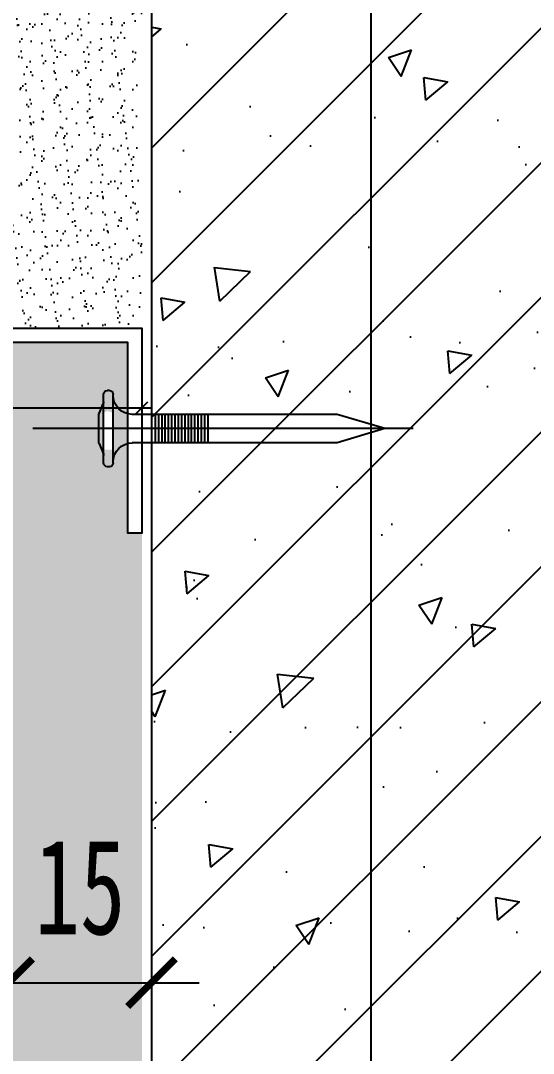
# Model space of a CAD drawing. Header units: millimetres. Extents: x 161920 to 181521, y -136232 to -127655.
# Drawn here: x 163124 to 163177.8, y -132906.3 to -132797.9 of the extents above; entities that cross this region are included whole.
import ezdxf

# ---------------------------------------------------------------- set-up
doc = ezdxf.new("R2010")
doc.units = ezdxf.units.MM
doc.header["$LTSCALE"] = 10
doc.header["$PDMODE"] = 3
for name, color, linetype in [('0BZ', 8, 'Continuous'), ('2TC', 8, 'Continuous'), ('95', 95, 'Continuous'), ('A-土建柱', 6, 'Continuous'), ('MISC13', 7, 'Continuous'), ('尺寸标注', 1, 'Continuous'), ('钢材', 46, 'Continuous')]:
    doc.layers.add(name, color=color, linetype=linetype)
doc.styles.add('DIM', font='SimSun.ttf', dxfattribs={"width": 0.7})
doc.styles.add('kld-T', font='ros1.shx', dxfattribs={"width": 0.75, "bigfont": 'hztxt.shx'})
doc.dimstyles.new('5', dxfattribs={"dimscale": 5, "dimtxt": 2, "dimasz": 1, "dimexe": 1, "dimexo": 1, "dimgap": 1, "dimtad": 1, "dimdec": 0, "dimzin": 0, "dimdsep": 46, "dimtxsty": 'DIM', "dimblk": 'ARCHTICK', "dimcen": 0, "dimclrd": 5, "dimclre": 5, "dimclrt": 35, "dimadec": 0, "dimazin": 0, "dimtfac": 0.5, "dimtdec": 0, "dimtix": 1, "dimtmove": 2, "dimatfit": 2, "dimldrblk": 'A', "dimfxl": 0, "dimtolj": 1, "dimtzin": 0, "dimlwd": -1, "dimlwe": -1, "dimarcsym": 0})
doc.dimstyles.new('kld-t-1', dxfattribs={"dimtxt": 3.2, "dimasz": 1.2, "dimexe": 1, "dimexo": 0.5, "dimgap": 0.5, "dimtad": 1, "dimtoh": 1, "dimdec": 0, "dimzin": 9, "dimdsep": 46, "dimtxsty": 'kld-T', "dimblk": 'OBLIQUE', "dimcen": 2.5, "dimdle": 1, "dimclrd": 256, "dimclre": 256, "dimclrt": 100, "dimadec": 0, "dimazin": 2, "dimtfac": 1, "dimtdec": 0, "dimtix": 1, "dimtmove": 2, "dimatfit": 3, "dimfxl": 0, "dimarcsym": 0})
pattern_1 = [(127.5, (161899.2250903162, -139607.2496466024), (-2.447066186646712, -0.08000156479920194), [0, -1.9304, 0, -2.159, 0, -2.06375]), (97.49999999999996, (161899.2250903162, -139607.2496466024), (-3.584125502841771, 2.247616415690013), [0, -1.0414, 0, -1.7399, 0, -0.66675]), (57.49999999999998, (161899.2250903162, -139608.8117466024), (-0.007185923392728235, 3.95496185120729), [0, -0.6349999999999997, 0, -2.285999999999999, 0, -2.984499999999999]), (47.49999999999996, (161899.2250903162, -139608.8117466024), (-1.114646616286081, 3.817782262361486), [0, -0.3174999999999999, 0, -1.498599999999999, 0, -1.7145])]

# ---------------------------------------------------------------- blocks, each defined once
blk = doc.blocks.new('射钉')
at = {"layer": '95', "linetype": 'ByBlock', "lineweight": 25}
for p, q in [((44750.32140571566, 34477.17257981701), (44750.32140571566, 34477.27257981687)), ((44750.72140571562, 34477.67257981701), (44750.92140571564, 34477.67257981701)), ((44751.32140571566, 34476.49961277843), (44751.32140571566, 34477.27257981687)), ((44751.32140571566, 34470.07257981692), (44751.32862316095, 34476.42396976985)), ((44751.79279639199, 34475.244103126), (44751.35001503926, 34476.35105650779)), ((44721.82140571566, 34473.67257981701), (44726.82140571566, 34475.17257981701)), ((44726.82140571566, 34475.17257981701), (44748.32140571566, 34475.17257981701)), ((44751.82140571566, 34472.24961277843), (44751.82140571566, 34475.09554685559)), ((44721.82140571566, 34473.67257981701), (44726.82140571566, 34472.17257981701)), ((44726.82140571566, 34472.17257981701), (44748.32140571566, 34472.17257981701)), ((44751.79279639199, 34472.10105650779), (44751.35001503926, 34470.994103126)), ((44750.32140571566, 34470.07257981692), (44750.32140571566, 34470.17257981701)), ((44750.72140571562, 34469.67257981701), (44750.92140571564, 34469.67257981701))]:
    blk.add_line(p, q, dxfattribs=at)
at = {"layer": '95', "linetype": 'ByBlock', "lineweight": -2}
for p, q in [((44750.32140571566, 34470.17257981701), (44750.32140571566, 34477.17257981701)), ((44740.39767930657, 34475.17257981701), (44740.39767930657, 34472.17257981701)), ((44740.74278752477, 34475.17257981701), (44740.74278752477, 34472.17257981701)), ((44741.08789574291, 34475.17257981701), (44741.08789574291, 34472.17257981701)), ((44741.43300396105, 34475.17257981701), (44741.43300396105, 34472.17257981701)), ((44741.77811217925, 34475.17257981701), (44741.77811217925, 34472.17257981701)), ((44742.12322039745, 34475.17257981701), (44742.12322039745, 34472.17257981701)), ((44742.46832861559, 34475.17257981701), (44742.46832861559, 34472.17257981701)), ((44742.81343683373, 34475.17257981701), (44742.81343683373, 34472.17257981701)), ((44743.15854505188, 34475.17257981701), (44743.15854505188, 34472.17257981701)), ((44743.50365327008, 34475.17257981701), (44743.50365327008, 34472.17257981701)), ((44743.84876148828, 34475.17257981701), (44743.84876148828, 34472.17257981701)), ((44744.19386970642, 34475.17257981701), (44744.19386970642, 34472.17257981701)), ((44744.53897792456, 34475.17257981701), (44744.53897792456, 34472.17257981701)), ((44744.88408614276, 34475.17257981701), (44744.88408614276, 34472.17257981701)), ((44745.2291943609, 34475.17257981701), (44745.2291943609, 34472.17257981701)), ((44745.5743025791, 34475.17257981701), (44745.5743025791, 34472.17257981701)), ((44745.91941079724, 34475.17257981701), (44745.91941079724, 34472.17257981701))]:
    blk.add_line(p, q, dxfattribs=at)
at = {"layer": '95', "linetype": 'ByBlock', "lineweight": 25}
for centre, radius, start, end in [((44748.32140571566, 34477.17257981701), 2, 270, 0), ((44750.72140571562, 34477.27257981687), 0.4, 90, 180), ((44750.92140571564, 34477.27257981687), 0.4, 0, 90), ((44751.72140571562, 34476.49961277843), 0.4, 180, 201.8014094863518), ((44751.42140571564, 34475.09554685559), 0.4, 0, 21.80140948635181), ((44748.32140571566, 34470.17257981701), 2, 0, 90), ((44751.42140571564, 34472.24961277843), 0.4, 338.1985905136482, 0), ((44751.72140571562, 34470.84554685559), 0.4, 158.1985905136482, 180), ((44750.72140571562, 34470.07257981692), 0.4, 180, 270), ((44750.92140571564, 34470.07257981692), 0.4, 270, 0)]:
    blk.add_arc(centre, radius, start, end, dxfattribs=at)
at = {"layer": '尺寸标注'}
blk.add_line((44718.82667626132, 34473.67257981701), (44758.75745416025, 34473.67257981701), dxfattribs=at)
blk = doc.blocks.new('_Oblique')
at = {"color": 0, "linetype": 'ByBlock', "lineweight": -2}
blk.add_line((-0.5, -0.5), (0.5, 0.5), dxfattribs=at)
blk = doc.blocks.new('*D220')
at = {"layer": '0BZ', "lineweight": -2}
for p, q in [((163099.7765142581, -132832.232789746), (163099.7765142581, -132839.568467387)), ((163136.7761869234, -132832.232789746), (163136.7761869234, -132839.568467387)), ((163098.7765142581, -132838.568467387), (163137.7761869234, -132838.568467387))]:
    blk.add_line(p, q, dxfattribs=at)
at = {"layer": 'Defpoints', "color": 0}
for p in [(163099.7765142581, -132831.732789746), (163136.7761869234, -132831.732789746), (163136.7761869234, -132838.568467387)]:
    blk.add_point(p, dxfattribs=at)
at = {"layer": '0BZ', "lineweight": -2, "xscale": 1.2, "yscale": 1.2, "zscale": 1.2, "rotation": 180}
blk.add_blockref('_Oblique', (163099.7765142581, -132838.568467387), dxfattribs=at)
at = {"layer": '0BZ', "lineweight": -2, "xscale": 1.2, "yscale": 1.2, "zscale": 1.2}
blk.add_blockref('_Oblique', (163136.7761869234, -132838.568467387), dxfattribs=at)
at = {"layer": '0BZ', "color": 100, "insert": (163118.2763505907, -132836.468467387), "char_height": 3.2, "attachment_point": 5, "style": 'kld-T'}
blk.add_mtext('37', dxfattribs=at)
blk = doc.blocks.new('_ArchTick')
at = {"color": 0, "linetype": 'ByBlock', "const_width": 0.15}
blk.add_lwpolyline([(-0.5, -0.5), (0.5, 0.5)], dxfattribs=at)
blk = doc.blocks.new('*D238')
at = {"color": 5, "ltscale": 0.15}
for p, q in [((163122.7761869234, -132888.0616826274), (163122.7761869234, -132903.9330472799)), ((163089.7761869234, -132889.0799355066), (163089.7761869234, -132903.9330472799)), ((163089.7761869234, -132898.9330472799), (163122.7761869234, -132898.9330472799))]:
    blk.add_line(p, q, dxfattribs=at)
at = {"layer": 'Defpoints', "color": 0, "ltscale": 0.15}
for p in [(163122.7761869234, -132883.0616826274), (163089.7761869234, -132884.0799355066), (163122.7761869234, -132898.9330472799)]:
    blk.add_point(p, dxfattribs=at)
at = {"color": 5, "ltscale": 0.15, "xscale": 5, "yscale": 5, "zscale": 5, "rotation": 180}
blk.add_blockref('_ArchTick', (163089.7761869234, -132898.9330472799), dxfattribs=at)
at = {"color": 5, "ltscale": 0.15, "xscale": 5, "yscale": 5, "zscale": 5}
blk.add_blockref('_ArchTick', (163122.7761869234, -132898.9330472799), dxfattribs=at)
at = {"color": 35, "ltscale": 0.15, "insert": (163106.2761869234, -132888.9330472799), "char_height": 10, "attachment_point": 5, "style": 'DIM'}
blk.add_mtext('\\A1;33', dxfattribs=at)
blk = doc.blocks.new('A')
for p, q in [((-1.435067392276324, 1.147654099946521), (-1.089590771724033, 1.437450103912852)), ((-1.089590771724033, 1.437450103912852), (0, 0)), ((-1.435067392276324, 1.147654099946521), (-0.3688396396728422, 0)), ((-0.3688396396728422, 3.637978807091713e-12), (-2.127066897330224, 0)), ((-1.435067392276324, -1.147654099946521), (-0.3688396396728422, 0)), ((-1.089590771724033, -1.437450103912852), (0, 0)), ((-1.435067392276324, -1.147654099946521), (-1.089590771724033, -1.437450103912852))]:
    blk.add_line(p, q)
for points in [[(-1.435067392276324, 1.147654099946521), (-1.089590771724033, 1.437450103912852), (-0.3688396396728422, 0), (0, 0)], [(-1.435067392276324, -1.147654099946521), (-1.089590771724033, -1.437450103912852), (-0.3688396396728422, 0), (0, 0)]]:
    blk.add_solid(points)
blk = doc.blocks.new('*D239')
at = {"color": 5, "ltscale": 0.15}
for p, q in [((163122.7761869234, -132888.0616826273), (163122.7761869234, -132903.9330472799)), ((163137.7689992732, -132889.2004876037), (163137.7689992732, -132903.9330472799)), ((163122.7761869234, -132898.9330472799), (163117.7761869234, -132898.9330472799)), ((163122.7761869234, -132898.9330472799), (163137.7689992732, -132898.9330472799)), ((163137.7689992732, -132898.9330472799), (163142.7689992732, -132898.9330472799))]:
    blk.add_line(p, q, dxfattribs=at)
at = {"layer": 'Defpoints', "color": 0, "ltscale": 0.15}
for p in [(163122.7761869234, -132883.0616826273), (163137.7689992732, -132884.2004876037), (163137.7689992732, -132898.9330472799)]:
    blk.add_point(p, dxfattribs=at)
at = {"color": 5, "ltscale": 0.15, "xscale": 5, "yscale": 5, "zscale": 5}
blk.add_blockref('_ArchTick', (163122.7761869234, -132898.9330472799), dxfattribs=at)
at = {"color": 5, "ltscale": 0.15, "xscale": 5, "yscale": 5, "zscale": 5, "rotation": 180}
blk.add_blockref('_ArchTick', (163137.7689992732, -132898.9330472799), dxfattribs=at)
at = {"color": 35, "ltscale": 0.15, "insert": (163130.2725930983, -132888.9330472799), "char_height": 10, "attachment_point": 5, "style": 'DIM'}
blk.add_mtext('\\A1;15', dxfattribs=at)
blk = doc.blocks.new('*D244')
at = {"color": 5, "ltscale": 0.15}
for p, q in [((163170.398482757, -132533.7327897456), (163155.7760240447, -132533.7327897456)), ((163160.7760240447, -132533.7327897456), (163160.7760240447, -132933.7327897456)), ((163170.398482757, -132933.7327897456), (163155.7760240447, -132933.7327897456))]:
    blk.add_line(p, q, dxfattribs=at)
at = {"layer": 'Defpoints', "color": 0, "ltscale": 0.15}
for p in [(163175.398482757, -132533.7327897456), (163160.7760240447, -132933.7327897456), (163175.398482757, -132933.7327897456)]:
    blk.add_point(p, dxfattribs=at)
at = {"color": 5, "ltscale": 0.15, "xscale": 5, "yscale": 5, "zscale": 5}
for p, rotation in [((163160.7760240447, -132533.7327897456), 90), ((163160.7760240447, -132933.7327897456), 270)]:
    blk.add_blockref('_ArchTick', p, dxfattribs=dict(at, rotation=rotation))
at = {"color": 35, "ltscale": 0.15, "insert": (163150.7760240448, -132733.7327897455), "char_height": 10, "attachment_point": 5, "rotation": 90, "style": 'DIM'}
blk.add_mtext('\\A1;400', dxfattribs=at)

msp = doc.modelspace()

# ---------------------------------------------------------------- hatches: boundary and pattern name
at = {"layer": '2TC'}
h = msp.add_hatch(dxfattribs=at)
h.set_pattern_fill('钢筋混凝土', color=250, scale=4, angle=-180, style=0)
h.set_pattern_definition([(44.99999999999999, (164503.390811326, -137597.5154047995), (7.071067811865474, -7.071067811865476), []), (39.99999999999999, (164503.390811326, -137597.5154047995), (-2.510085399303798, 28.69040730403014), [3, -32.99999999999999]), (94.99999999999997, (164503.390811326, -137597.5154047995), (30.08768534800047, -5.550053344520007), [2.4, -26.4]), (349.5486, (164503.1816377259, -137595.1245375995), (27.57758168243815, 23.14037526856086), [2.5496076, -28.04568447999999]), (43.8158, (164511.390811326, -137597.5154047995), (-6.620760573160713, 42.68964194502578), [4.499999999999993, -49.49999999999994]), (353.3644, (164510.839079046, -137593.9579349995), (38.96471483601768, 37.38650822194813), [3.824411519999996, -42.06851999999993]), (98.81580000000001, (164511.390811326, -137597.5154047995), (38.96474403701299, 37.38647780534508), [3.599999999999999, -39.59999999999999]), (68.99999999999997, (164509.390811326, -137593.5154047995), (-16.10475562661355, 23.87628208473847), [3, -33]), (123.9999999999999, (164509.390811326, -137593.5154047995), (29.00600180187412, 9.732613276863262), [2.399999999999999, -26.39999999999999]), (18.54859999999999, (164508.0487470859, -137591.5257154795), (12.9012198683981, 33.6089051432596), [2.549607599999999, -28.04568447999999]), (52.49999999999998, (164503.390811326, -137597.5154047995), (13.31575415325246, 0.4863942126916238), [0, -26.08, 0, -26.8, 0, -26.5]), (82.49999999999999, (164503.390811326, -137597.5154047995), (15.77646847529441, 10.52278149768594), [0, -15.28, 0, -25.48, 0, -10.1]), (122.5, (164503.390811326, -137606.4354047995), (-0.9021948693751854, 21.35289744689636), [0, -9.999999999999988, 0, -31.19999999999997, 0, -41.39999999999995]), (132.5, (164503.390811326, -137610.4354047995), (4.004199293292714, 23.32744677369545), [0, -13, 0, -20.72, 0, -29.4])])
h.paths.add_polyline_path([(163137.7689992742, -132674.1324647928), (163137.7689992732, -132533.7327897456), (163537.7689992732, -132533.7327897456), (163537.7689992732, -132933.7327897456), (163137.7689992732, -132933.7327897456)])
h = msp.add_hatch(dxfattribs=at)
h.set_pattern_fill('AR-SAND', color=250, scale=0.05, angle=-180, style=0)
h.set_pattern_definition(pattern_1)
edge = h.paths.add_edge_path()
edge.add_line((163101.2765142581, -132816.5327897462), (163101.2765142581, -132830.2327897456))
edge.add_line((163101.2765142581, -132830.2327897456), (163135.2761869234, -132830.2327897456))
edge.add_line((163135.2761869234, -132830.2327897456), (163136.7761869234, -132830.2327897456))
edge.add_line((163136.7761869234, -132830.2327897456), (163136.7761869234, -132793.2327897456))
edge.add_line((163136.7761869234, -132793.2327897456), (163135.2761869234, -132793.2327897456))
edge.add_line((163135.2761869234, -132793.2327897456), (163101.2765142581, -132793.2327897456))
edge.add_line((163101.2765142581, -132793.2327897456), (163101.2765142581, -132806.9327897459))
edge.add_ellipse((163094.8765142582, -132811.732789746), major_axis=(-5.656854249492453, 5.656854249492453), ratio=0.9999999999988631, start_angle=188.1301023530812, end_angle=261.8698976468537, ccw=False)
h.paths.add_polyline_path([(163133.2047583519, -132784.2568524297), (163125.3476154948, -132784.2568524297), (163125.3476154948, -132791.7568524297), (163133.2047583519, -132791.7568524297)], flags=9)
h = msp.add_hatch(dxfattribs=at)
h.set_pattern_fill('AR-SAND', color=250, scale=0.05, angle=-180, style=0)
h.set_pattern_definition(pattern_1)
edge = h.paths.add_edge_path(flags=16)
edge.add_ellipse((163133.3518293475, -132839.3861436951), major_axis=(-0.2828427124768497, -0.2828427124768496), ratio=0.9999999999915034, start_angle=134.9999999997566, end_angle=225.0000000002434)
edge.add_ellipse((163133.1479062397, -132839.3302590335), major_axis=(-0.2828427124764659, -0.2828427124764656), ratio=0.9999999999775899, start_angle=194.3489737957356, end_angle=323.0311612290223)
edge.add_line((163132.7518293474, -132839.3861436949), (163132.7518293474, -132840.2361436951))
edge.add_line((163132.7518293474, -132840.2361436952), (163132.744633923, -132840.2541322561))
edge.add_line((163132.744633923, -132840.2541322561), (163132.7477384628, -132842.986143695))
edge.add_line((163132.7477384629, -132842.9861436949), (163133.7518293474, -132842.9861436949))
edge.add_line((163133.7518293474, -132842.9861436949), (163133.7518293475, -132839.3861436951))
edge = h.paths.add_edge_path(flags=16)
edge.add_ellipse((163095.7765142581, -132827.732789746), major_axis=(-2.828427124746667, 2.828427124746668), ratio=0.9999999999996623, start_angle=134.9999999999903, end_angle=225.0000000000097)
edge.add_line((163099.7765142581, -132827.732789746), (163099.7765142581, -132795.732789746))
edge.add_ellipse((163095.7765142581, -132795.732789746), major_axis=(-2.828427124752988, 2.828427124752989), ratio=0.9999999999951927, start_angle=225.0000000001377, end_angle=314.9999999998623)
edge.add_line((163095.7765142581, -132791.732789746), (163083.7765142581, -132791.732789746))
edge.add_ellipse((163083.7765142581, -132795.732789746), major_axis=(-2.828427124746667, 2.828427124746669), ratio=0.9999999999996623, start_angle=314.9999999999903, end_angle=405.0000000000097)
edge.add_line((163079.7765142581, -132795.732789746), (163079.7765142581, -132802.832574463))
edge.add_line((163079.7765142581, -132802.832574463), (163080.1480619326, -132802.832574463))
edge.add_line((163080.1480619326, -132802.832574463), (163080.5542366749, -132802.0825744629))
edge.add_line((163080.5542366749, -132802.0825744629), (163080.7763169752, -132802.832574463))
edge.add_line((163080.7763169752, -132802.832574463), (163082.1480619326, -132802.832574463))
edge.add_line((163082.1480619326, -132802.832574463), (163082.2765142581, -132802.5953877694))
edge.add_line((163082.2765142581, -132802.5953877694), (163082.2765142581, -132795.232789746))
edge.add_ellipse((163083.2765142581, -132795.232789746), major_axis=(-0.7071067811882471, 0.7071067811882472), ratio=1, start_angle=315, end_angle=405, ccw=False)
edge.add_line((163083.2765142581, -132794.232789746), (163096.2765142581, -132794.232789746))
edge.add_ellipse((163096.2765142581, -132795.232789746), major_axis=(0.707106781188247, 0.7071067811882469), ratio=1, start_angle=315, end_angle=405, ccw=False)
edge.add_line((163097.2765142581, -132795.232789746), (163097.2765142581, -132828.232789746))
edge.add_ellipse((163096.2765142581, -132828.232789746), major_axis=(0.7071067811921239, 0.7071067811921238), ratio=1, start_angle=224.9999999991662, end_angle=315.0000000008338, ccw=False)
edge.add_line((163096.2765142581, -132829.232789746), (163083.2765142581, -132829.232789746))
edge.add_ellipse((163083.2765142581, -132828.232789746), major_axis=(-0.707106781192124, 0.7071067811921241), ratio=1, start_angle=44.99999999916622, end_angle=135.0000000008338, ccw=False)
edge.add_line((163082.2765142581, -132828.232789746), (163082.2765142581, -132807.3325744628))
edge.add_line((163082.2765142581, -132807.3325744628), (163082.2240336488, -132807.3325744628))
edge.add_line((163082.2240336488, -132807.3325744628), (163081.8178589063, -132808.0825744629))
edge.add_line((163081.8178589063, -132808.0825744629), (163081.5957786061, -132807.3325744629))
edge.add_line((163081.5957786061, -132807.3325744629), (163080.2240336488, -132807.3325744628))
edge.add_line((163080.2240336488, -132807.3325744628), (163079.7765142581, -132808.1589171867))
edge.add_line((163079.7765142581, -132808.1589171867), (163079.7765142581, -132827.732789746))
edge.add_ellipse((163083.7765142581, -132827.732789746), major_axis=(-2.828427124753945, -2.828427124753943), ratio=0.9999999999945176, start_angle=314.9999999998429, end_angle=405.000000000157)
edge.add_line((163083.7765142581, -132831.732789746), (163095.7765142581, -132831.732789746))
edge = h.paths.add_edge_path(flags=17)
edge.add_ellipse((163094.8765142582, -132811.732789746), major_axis=(-5.656854249487823, 5.656854249487826), ratio=0.9999999999939534, start_angle=188.130102353058, end_angle=225.0000000001732)
edge.add_line((163102.8765142582, -132811.732789746), (163101.2765142581, -132811.732789746))
edge.add_line((163101.2765142581, -132811.732789746), (163101.2765142581, -132816.5327897461))
edge = h.paths.add_edge_path()
edge.add_ellipse((163073.1524039318, -132805.0825744629), major_axis=(-6.347051955474222, 6.347051955474223), ratio=1, start_angle=404.9999999999071, end_angle=446.94698684265455, ccw=False)
edge.add_line((163064.1763169752, -132805.0825744629), (163064.6921975395, -132805.0825744629))
edge.add_line((163064.6921975395, -132805.0825744629), (163064.6921975395, -132804.8325744629))
edge.add_line((163064.6921975395, -132804.8325744629), (163064.1797991232, -132804.8325744629))
edge.add_line((163064.1797991232, -132804.8325744629), (163062.8972296279, -132805.0825744629))
edge.add_line((163062.897229628, -132805.0825744629), (163064.1763169753, -132805.0825744629))
edge.add_ellipse((163073.1524039318, -132805.0825744629), major_axis=(-6.347051955483492, 6.347051955483493), ratio=1, start_angle=363.0530131574696, end_angle=405, ccw=False)
edge.add_line((163066.4763169752, -132799.0825744629), (163068.7763169752, -132799.0825744629))
edge.add_line((163068.7763169752, -132799.0825744629), (163068.7763169752, -132802.832574463))
edge.add_line((163068.7763169752, -132802.832574463), (163070.1480619326, -132802.832574463))
edge.add_line((163070.1480619326, -132802.832574463), (163070.5542366749, -132802.0825744629))
edge.add_line((163070.5542366749, -132802.0825744629), (163070.7763169753, -132802.832574463))
edge.add_line((163070.7763169753, -132802.832574463), (163072.1480619326, -132802.832574463))
edge.add_line((163072.1480619326, -132802.832574463), (163072.5542366749, -132802.0825744629))
edge.add_line((163072.5542366749, -132802.0825744629), (163072.7763169753, -132802.832574463))
edge.add_line((163072.7763169753, -132802.832574463), (163074.1480619326, -132802.832574463))
edge.add_line((163074.1480619326, -132802.832574463), (163074.5542366749, -132802.0825744629))
edge.add_line((163074.5542366749, -132802.0825744629), (163074.7763169753, -132802.832574463))
edge.add_line((163074.7763169753, -132802.832574463), (163076.1480619326, -132802.832574463))
edge.add_line((163076.1480619326, -132802.832574463), (163076.5542366749, -132802.0825744629))
edge.add_line((163076.5542366749, -132802.0825744629), (163076.7763169753, -132802.832574463))
edge.add_line((163076.7763169753, -132802.832574463), (163078.1480619326, -132802.832574463))
edge.add_line((163078.1480619326, -132802.832574463), (163078.5542366749, -132802.0825744629))
edge.add_line((163078.5542366749, -132802.0825744629), (163078.7763169752, -132802.832574463))
edge.add_line((163078.7763169752, -132802.832574463), (163080.1480619326, -132802.832574463))
edge.add_line((163080.1480619326, -132802.832574463), (163080.5542366749, -132802.0825744629))
edge.add_line((163080.5542366749, -132802.0825744629), (163080.7763169752, -132802.832574463))
edge.add_line((163080.7763169752, -132802.832574463), (163082.1480619326, -132802.832574463))
edge.add_line((163082.1480619326, -132802.832574463), (163082.5542366749, -132802.0825744629))
edge.add_line((163082.5542366749, -132802.0825744629), (163082.7763169752, -132802.832574463))
edge.add_line((163082.7763169752, -132802.832574463), (163084.1480619326, -132802.832574463))
edge.add_line((163084.1480619326, -132802.832574463), (163084.5542366749, -132802.0825744629))
edge.add_line((163084.5542366749, -132802.0825744629), (163084.7763169752, -132802.832574463))
edge.add_line((163084.7763169752, -132802.832574463), (163086.1480619326, -132802.832574463))
edge.add_line((163086.1480619326, -132802.832574463), (163086.5542366749, -132802.0825744629))
edge.add_line((163086.5542366749, -132802.0825744629), (163086.7763169752, -132802.832574463))
edge.add_line((163086.7763169752, -132802.832574463), (163088.1480619326, -132802.832574463))
edge.add_line((163088.1480619326, -132802.832574463), (163088.5542366749, -132802.0825744629))
edge.add_line((163088.5542366749, -132802.0825744629), (163088.7763169752, -132802.832574463))
edge.add_line((163088.7763169752, -132802.832574463), (163088.7763169752, -132807.3325744629))
edge.add_line((163088.7763169752, -132807.3325744629), (163088.2240336488, -132807.3325744629))
edge.add_line((163088.2240336488, -132807.3325744629), (163087.8178589063, -132808.0825744629))
edge.add_line((163087.8178589063, -132808.0825744629), (163087.5957786061, -132807.3325744629))
edge.add_line((163087.5957786061, -132807.3325744629), (163086.2240336488, -132807.3325744628))
edge.add_line((163086.2240336488, -132807.3325744628), (163085.8178589063, -132808.0825744629))
edge.add_line((163085.8178589063, -132808.0825744629), (163085.5957786061, -132807.3325744629))
edge.add_line((163085.5957786061, -132807.3325744629), (163084.2240336488, -132807.3325744628))
edge.add_line((163084.2240336488, -132807.3325744628), (163083.8178589063, -132808.0825744629))
edge.add_line((163083.8178589063, -132808.0825744629), (163083.5957786061, -132807.3325744629))
edge.add_line((163083.5957786061, -132807.3325744629), (163082.2240336488, -132807.3325744628))
edge.add_line((163082.2240336488, -132807.3325744628), (163081.8178589063, -132808.0825744629))
edge.add_line((163081.8178589063, -132808.0825744629), (163081.5957786061, -132807.3325744629))
edge.add_line((163081.5957786061, -132807.3325744629), (163080.2240336488, -132807.3325744628))
edge.add_line((163080.2240336488, -132807.3325744628), (163079.8178589063, -132808.0825744629))
edge.add_line((163079.8178589063, -132808.0825744629), (163079.5957786061, -132807.3325744629))
edge.add_line((163079.5957786061, -132807.3325744629), (163078.2240336488, -132807.3325744628))
edge.add_line((163078.2240336488, -132807.3325744628), (163077.8178589063, -132808.0825744629))
edge.add_line((163077.8178589063, -132808.082574463), (163077.5957786061, -132807.3325744629))
edge.add_line((163077.5957786061, -132807.3325744629), (163076.2240336488, -132807.3325744628))
edge.add_line((163076.2240336488, -132807.3325744628), (163075.8178589063, -132808.0825744629))
edge.add_line((163075.8178589063, -132808.0825744629), (163075.5957786061, -132807.3325744629))
edge.add_line((163075.5957786061, -132807.3325744629), (163074.2240336488, -132807.3325744628))
edge.add_line((163074.2240336488, -132807.3325744628), (163073.8178589063, -132808.0825744629))
edge.add_line((163073.8178589063, -132808.0825744629), (163073.5957786061, -132807.3325744629))
edge.add_line((163073.5957786061, -132807.3325744629), (163072.2240336488, -132807.3325744628))
edge.add_line((163072.2240336488, -132807.3325744628), (163071.8178589063, -132808.0825744629))
edge.add_line((163071.8178589063, -132808.0825744629), (163071.5957786061, -132807.3325744629))
edge.add_line((163071.5957786061, -132807.3325744629), (163070.2240336488, -132807.3325744628))
edge.add_line((163070.2240336488, -132807.3325744628), (163069.8178589063, -132808.0825744629))
edge.add_line((163069.8178589063, -132808.082574463), (163069.5957786061, -132807.3325744629))
edge.add_line((163069.5957786061, -132807.3325744629), (163068.7763169752, -132807.3325744628))
edge.add_line((163068.7763169752, -132807.3325744628), (163068.7763169752, -132811.0825744629))
edge.add_line((163068.7763169752, -132811.0825744629), (163066.4763169753, -132811.0825744629))
h.paths.add_polyline_path([(163537.7689992732, -132948.7327897456), (163537.7689992732, -132933.7327897456), (163185.7833745428, -132933.7327897456), (163136.7761869234, -132933.7327897456), (163136.7761869234, -132851.7327897456), (163135.2761869234, -132851.7327897456), (163135.2761869234, -132831.7327897456), (163101.2765142581, -132831.7327897456), (163099.7765142581, -132831.7327897456), (163099.7765142581, -132791.7327897456), (163098.7761869234, -132791.7327897456), (163098.7370882117, -132791.7327897456), (163079.7761869234, -132791.7327897456), (163079.7761869234, -132846.7327897456), (163079.7761869234, -132851.7325843363), (163089.7761869234, -132851.7325843363), (163121.7761869234, -132851.7325843363), (163121.7761869234, -132948.7327897456)])

# ---------------------------------------------------------------- linework, layer by layer
at = {"layer": 'A-土建柱'}
msp.add_lwpolyline([(163537.7689992732, -132933.7327897456), (163537.7689992732, -132533.7327897456), (163137.7689992732, -132533.7327897456), (163137.7689992732, -132933.7327897456), (163537.7689992732, -132933.7327897456)], dxfattribs=at)
at = {"layer": '钢材'}
msp.add_lwpolyline([(163135.2761869234, -132791.732789746), (163135.2761869234, -132771.732789746), (163136.7761869234, -132771.732789746), (163136.7761869234, -132793.232789746), (163135.2761869234, -132793.232789746), (163101.2765142581, -132793.232789746), (163101.2765142581, -132830.232789746), (163135.2761869234, -132830.232789746), (163136.7761869234, -132830.232789746), (163136.7761869234, -132851.732789746), (163135.2761869234, -132851.732789746), (163135.2761869234, -132831.732789746), (163101.2765142581, -132831.732789746), (163099.7765142581, -132831.732789746), (163099.7765142581, -132791.732789746)], close=True, dxfattribs=at)

# ---------------------------------------------------------------- block references
at = {"layer": 'MISC13', "color": 0, "linetype": 'ByBlock', "xscale": -1}
msp.add_blockref('射钉', (207884.0732350631, -167314.4377302475), dxfattribs=at)

# ---------------------------------------------------------------- dimensions: what is measured, and where the dimension line sits
at = {"color": 1, "ltscale": 0.15}
dim = msp.add_linear_dim(base=(163160.7760240447, -132933.7327897456), p1=(163175.398482757, -132533.7327897456), p2=(163175.398482757, -132933.7327897456), angle=270, dimstyle='5', dxfattribs=at)
dim.commit()
dim.dimension.update_dxf_attribs({"geometry": '*D244', "text_midpoint": (163150.7760240448, -132733.7327897455)})
for base, p1, p2, picture, middle in [((163122.7761869234, -132898.9330472799), (163089.7761869234, -132884.0799355066), (163122.7761869234, -132883.0616826274), '*D238', (163106.2761869234, -132888.9330472799)), ((163137.7689992732, -132898.9330472799), (163122.7761869234, -132883.0616826273), (163137.7689992732, -132884.2004876037), '*D239', (163130.2725930983, -132888.9330472799))]:
    dim = msp.add_linear_dim(base=base, p1=p1, p2=p2, dimstyle='5', dxfattribs=at)
    dim.commit()
    dim.dimension.update_dxf_attribs({"geometry": picture, "text_midpoint": middle})
at = {"layer": '0BZ'}
dim = msp.add_linear_dim(base=(163136.7761869234, -132838.568467387), p1=(163099.7765142581, -132831.732789746), p2=(163136.7761869234, -132831.732789746), angle=180, dimstyle='kld-t-1', dxfattribs=at)
dim.commit()
dim.dimension.update_dxf_attribs({"geometry": '*D220', "text_midpoint": (163118.2763505907, -132836.468467387)})

doc.saveas('drawing.dxf')
